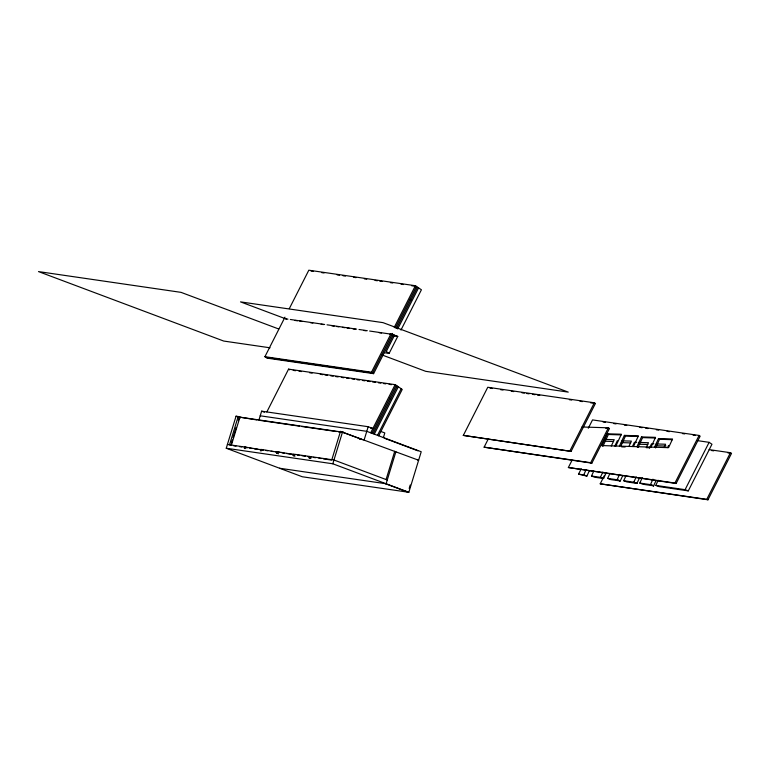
<?xml version="1.0" encoding="UTF-8"?>
<svg xmlns="http://www.w3.org/2000/svg" width="770" height="770" viewBox="0 0 770 770"><rect width="100%" height="100%" fill="white"/><g stroke="black" fill="none" stroke-linecap="round" stroke-linejoin="round"><path stroke-width="1.16" d="M260.212 415.8L366.77 431.325L421.219 451.749L408.832 492.29L302.273 476.755L226.255 448.246L236.053 416.195L238.19 416.512L239.951 417.167L231.298 445.455L229.537 444.791L238.19 416.512M231.318 443.395L232.367 439.968M233.06 437.687L236.207 427.408M238.296 420.555L239.345 417.128M244.225 447.332L246.573 447.678L244.812 447.014L244.379 448.429L245.178 448.544L245.611 447.129L262.589 450.007L260.25 449.67M258.922 420.045L261.627 411.18L368.185 426.715L372.882 428.476L370.514 428.13M260.828 449.353L260.395 450.758L261.194 450.883L261.627 449.468L278.961 452.394L275.631 451.913M278.528 453.809L276.767 453.145L277.2 451.73M295.343 454.781L277.999 451.855L277.566 453.261L276.767 453.145M294.91 456.196L293.149 455.532L293.582 454.117M310.897 458.525L309.126 457.861L309.559 456.446L311.33 457.111M331.832 459.7L340.475 431.412L418.63 460.239L417.831 460.114M226.255 448.246L332.813 463.781L342.611 431.729M368.185 426.715L364.181 439.814L359.446 439.121M383.393 437.562L384.808 432.942L380.881 431.469M386.078 479.556L394.731 451.268M395.905 451.711L386.107 483.762L279.548 468.237M409.188 488.401L410.217 485.004M581.235 468.815L578.53 474.147L583.718 474.897L586.124 469.671M578.53 474.147L586.884 476.091L589.406 470.634M621.246 434.906L608.367 434.501L602.92 446.282L601.861 445.57L607.299 433.789L621.351 434.222L615.904 446.013M606.086 473.078L603.574 478.526L594.671 477.227L591.495 476.033L593.747 471.163M611.303 446.022L614.229 439.699L606.029 439.439M602.891 471.943L600.407 477.333L591.495 476.033M614.845 446.071L617.338 440.681M619.417 446.119L624.383 435.377L638.426 435.82L633.46 446.561M620.976 445.763L625.442 436.089L638.32 436.494M607.655 478.382L617.088 479.758L620.293 480.961L610.822 479.585L607.655 478.382L609.994 473.309M628.907 446.475L631.381 441.114L622.016 440.825M619.571 474.407L617.088 479.758L620.264 480.961L622.757 475.552M632.44 446.552L634.413 442.269L636.751 442.346M651.016 447.11L655.53 437.35L641.487 436.908L636.973 446.677L637.858 447.274M638.041 447.389L642.555 437.62L655.424 438.024M639.437 478.006L636.954 483.387L626.867 481.924L623.7 480.721L626.125 475.475M646.473 447.004L648.465 442.712L639.1 442.413M636.241 476.861L633.777 482.193L623.7 480.721M649.553 448.063L651.526 443.799L653.865 443.867M654.51 447.226L658.514 438.563L672.557 439.006L668.553 447.668L601.861 445.57M655.578 447.938L659.572 439.275L672.451 439.68M656.088 480.48L653.615 485.822L642.96 484.263L639.793 483.069L642.267 477.698M664.067 447.495L665.569 444.232L656.204 443.944M652.96 479.181L650.448 484.619L639.793 483.069M667.542 447.63L668.543 445.455M697.283 440.604L709.122 442.336L711.961 444.232L688.293 490.875L658.956 486.592L655.79 485.398L658.167 480.249M389.793 334.247L393.345 334.767L373.604 373.652L267.046 358.127L264.918 356.693L284.967 317.182M289.308 308.645L308.818 270.203L415.377 285.728L416.445 286.44L395.299 328.087M266.853 411.921L288.567 369.138L395.125 384.663L402.229 389.428L378.686 435.801M264.918 356.693L371.467 372.218L390.987 333.785M394.24 327.375L415.377 285.728M392.594 333.429L372.536 372.94L265.977 357.405M396.54 328.463L417.504 287.162L421.411 289.78L400.968 330.051M397.715 328.963L418.572 287.874M384.374 352.718L389.11 353.411L397.744 336.413L392.142 334.315L369.648 331.033M370.688 432.798L395.125 384.663M371.891 433.25L396.184 385.375L394.413 385.125M373.094 433.703L397.253 386.097M374.287 434.145L398.321 386.81M377.493 435.348L401.16 388.715M463.338 435.397L487.766 387.262L594.325 402.787L595.393 403.509L571.09 451.374L463.338 435.397L571.09 451.374M582.014 426.984L608.377 427.812L609.445 428.524L591.861 463.155L484.109 447.178L488.334 438.852M569.887 450.922L594.325 402.787M588.299 428.236L592.525 419.91L699.083 435.445L700.151 436.157L676.118 483.493L568.366 467.515L572.023 460.316M484.109 447.178L590.667 462.712L608.377 427.812M709.122 449.613L730.432 452.712L731.5 453.434L707.967 499.797L600.205 483.82L604.508 475.34M568.366 467.515L674.924 483.05L699.083 435.445M655.79 485.398L685.088 489.672L709.122 442.336M600.205 483.82L706.764 499.345L730.432 452.712M605.855 428.418L609.445 428.524M605.364 441.239L613.555 441.489M621.351 442.615L630.717 442.914M638.426 444.213L647.791 444.502M655.53 445.743L666.069 446.071M621.65 446.869L625.163 446.985M646.232 447.649L649.745 447.755M311.07 271.088L313.438 271.435M321.725 272.638L324.093 272.984M337.116 274.88L339.483 275.227M343.035 275.747L345.403 276.093M353.69 277.296L356.058 277.643M364.345 278.856L366.713 279.192M375 280.405L377.367 280.752M379.735 281.098L382.103 281.445M390.39 282.648L392.758 282.994M401.045 284.197L403.413 284.544M411.7 285.757L416.445 286.44M415.733 286.902L417.504 287.162M285.583 318.78L287.951 319.127M290.319 319.473L324.661 324.478M327.029 324.825L356.625 329.137M358.993 329.483L367.28 330.686M295.074 320.445L297.441 320.792M299.809 321.128L302.177 321.475M310.464 322.688L312.832 323.034M321.119 324.237L323.487 324.584M331.774 325.787L334.142 326.133M336.509 326.48L338.877 326.827M342.429 327.346L344.796 327.693M347.164 328.03L349.532 328.376M353.083 328.896L355.451 329.242M363.738 330.445L366.106 330.792M379.138 332.688L381.506 333.035M392.171 334.863L394.538 335.21L386.271 351.505L389.11 353.411M394.192 335.893L397.744 336.413M270.039 347.799L223.714 341.052L38.5 271.589L181.037 292.359L278.692 328.983M490.018 388.147L492.386 388.494M500.673 389.707L503.041 390.043M511.328 391.256L513.696 391.603M521.983 392.806L524.351 393.152M526.719 393.499L529.086 393.845M532.638 394.365L535.006 394.702M537.373 395.048L539.741 395.395M569.338 399.707L571.706 400.053M579.993 401.266L582.361 401.613M590.648 402.816L595.393 403.509M293.187 370.37L295.555 370.717M299.049 371.227L301.474 371.573M309.636 372.767L312.129 373.132M320.233 374.307L322.784 374.682M324.94 375L327.519 375.375M330.821 375.856L333.179 376.193M335.528 376.54L338.174 376.925M341.418 377.396L343.767 377.743M346.462 378.137L348.829 378.474M352.006 378.946L354.364 379.283M357.116 379.687L359.484 380.034M362.593 380.486L364.951 380.832M367.309 381.169L370.139 381.583M372.507 381.93L375.481 382.363M378.426 382.796L380.794 383.133M383.479 383.527L385.77 383.864M389.081 384.346L391.449 384.692M603.064 422.008L605.432 422.355M613.719 423.558L616.087 423.904M624.374 425.117L626.741 425.454M639.764 427.36L642.132 427.697M645.684 428.216L648.051 428.563M656.338 429.775L658.706 430.112M667.003 431.325L669.371 431.672M682.393 433.568L684.761 433.914M693.048 435.117L695.416 435.464M711.374 450.498L713.742 450.845M727.948 452.914L731.5 453.434M343.237 432.268L239.152 417.051L257.045 419.977M259.249 420.295L299.588 426.176M301.917 426.513L336.365 431.537M338.511 431.845L342.294 432.394M343.613 432.586L344.411 432.711L343.045 432.191M227.41 444.483L244.812 447.014M309.559 456.446L294.381 454.242L293.947 455.647L293.149 455.532M233.656 445.792L236.005 446.138M239.528 446.648L241.876 446.995M249.711 448.13L252.05 448.477M254.398 448.814L257.902 449.324M265.611 450.45L267.835 450.777M271.175 451.258L273.398 451.586M281.993 452.837L284.217 453.164M286.44 453.482L294.227 454.618M297.307 455.07L299.646 455.407M301.984 455.753L305.488 456.264M307.827 456.6L310.156 456.937M313.255 457.39L315.517 457.726M318.905 458.217L321.167 458.545M323.429 458.872L331.341 460.027M309.126 457.861L309.925 457.977L310.358 456.572L333.968 460.008L387.252 479.989M286.681 319.194L240.51 301.878L383.036 322.649L568.25 392.113L425.714 371.333L381.997 354.941M674.924 483.05L676.118 483.493M685.088 489.672L688.293 490.875M706.764 499.345L707.967 499.797M590.667 462.712L591.861 463.155M384.297 438.207L417.937 450.825M340.475 431.412L342.246 432.076M343.478 432.567L361.428 439.266M261.627 411.18L264.447 412.239M236.053 416.195L240.49 417.86M332.813 463.781L408.832 492.29M385.308 483.647L408.033 492.174M277.999 451.855L279.76 452.51M261.627 449.468L263.388 450.123M245.611 447.129L247.372 447.793M583.718 474.897L586.884 476.091M658.514 438.563L659.572 439.275M641.487 436.908L642.555 437.62M624.383 435.377L625.442 436.089M409.852 299.414L410.92 300.136M607.299 433.789L608.367 434.501M371.467 372.218L373.604 373.652M389.601 398.35L390.669 399.072M288.567 369.138L289.636 369.85M653.653 485.822L650.448 484.619L653.615 485.822M636.982 483.396L633.777 482.193L636.954 483.387M603.603 478.526L600.407 477.333L603.574 478.526"/></g></svg>
